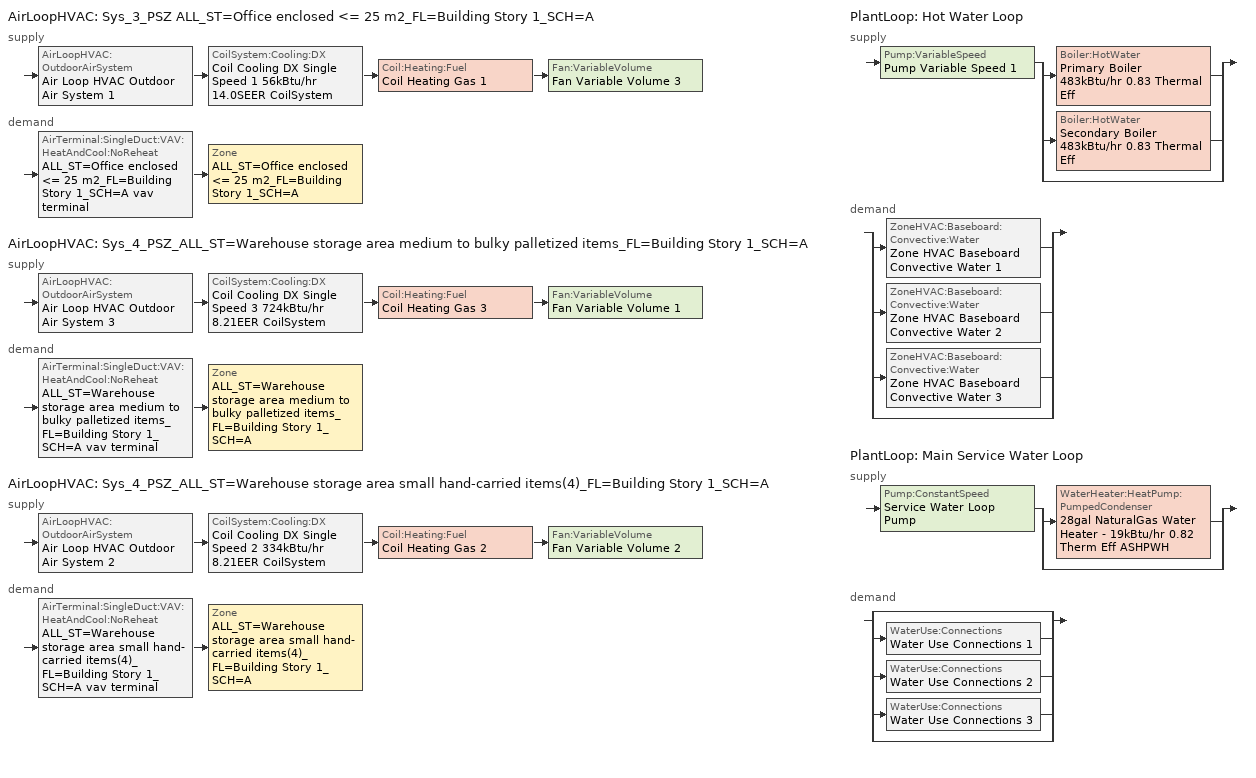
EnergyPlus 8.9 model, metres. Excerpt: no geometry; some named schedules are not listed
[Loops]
AirLoopHVAC 'Sys_3_PSZ ALL_ST=Office enclosed <= 25 m2_FL=Building Story 1_SCH=A'
 supply: AirLoopHVAC:OutdoorAirSystem 'Air Loop HVAC Outdoor Air System 1' > CoilSystem:Cooling:DX 'Coil Cooling DX Single Speed 1 56kBtu/hr 14.0SEER CoilSystem' > Coil:Heating:Fuel 'Coil Heating Gas 1' > Fan:VariableVolume 'Fan Variable Volume 3'
 demand: AirTerminal:SingleDuct:VAV:HeatAndCool:NoReheat 'ALL_ST=Office enclosed <= 25 m2_FL=Building Story 1_SCH=A vav terminal' > Zone 'ALL_ST=Office enclosed <= 25 m2_FL=Building Story 1_SCH=A'
AirLoopHVAC 'Sys_4_PSZ_ALL_ST=Warehouse storage area medium to bulky palletized items_FL=Building Story 1_SCH=A'
 supply: AirLoopHVAC:OutdoorAirSystem 'Air Loop HVAC Outdoor Air System 3' > CoilSystem:Cooling:DX 'Coil Cooling DX Single Speed 3 724kBtu/hr 8.21EER CoilSystem' > Coil:Heating:Fuel 'Coil Heating Gas 3' > Fan:VariableVolume 'Fan Variable Volume 1'
 demand: AirTerminal:SingleDuct:VAV:HeatAndCool:NoReheat 'ALL_ST=Warehouse storage area medium to bulky palletized items_FL=Building Story 1_SCH=A vav terminal' > Zone 'ALL_ST=Warehouse storage area medium to bulky palletized items_FL=Building Story 1_SCH=A'
AirLoopHVAC 'Sys_4_PSZ_ALL_ST=Warehouse storage area small hand-carried items(4)_FL=Building Story 1_SCH=A'
 supply: AirLoopHVAC:OutdoorAirSystem 'Air Loop HVAC Outdoor Air System 2' > CoilSystem:Cooling:DX 'Coil Cooling DX Single Speed 2 334kBtu/hr 8.21EER CoilSystem' > Coil:Heating:Fuel 'Coil Heating Gas 2' > Fan:VariableVolume 'Fan Variable Volume 2'
 demand: AirTerminal:SingleDuct:VAV:HeatAndCool:NoReheat 'ALL_ST=Warehouse storage area small hand-carried items(4)_FL=Building Story 1_SCH=A vav terminal' > Zone 'ALL_ST=Warehouse storage area small hand-carried items(4)_FL=Building Story 1_SCH=A'
PlantLoop 'Hot Water Loop'
 supply: Pump:VariableSpeed 'Pump Variable Speed 1' > split
  | Boiler:HotWater 'Primary Boiler 483kBtu/hr 0.83 Thermal Eff'
  | Boiler:HotWater 'Secondary Boiler 483kBtu/hr 0.83 Thermal Eff'
  | bypass
 demand: split
  | ZoneHVAC:Baseboard:Convective:Water 'Zone HVAC Baseboard Convective Water 1'
  | ZoneHVAC:Baseboard:Convective:Water 'Zone HVAC Baseboard Convective Water 2'
  | ZoneHVAC:Baseboard:Convective:Water 'Zone HVAC Baseboard Convective Water 3'
  | bypass
PlantLoop 'Main Service Water Loop'
 supply: Pump:ConstantSpeed 'Service Water Loop Pump' > split
  | WaterHeater:HeatPump:PumpedCondenser '28gal NaturalGas Water Heater - 19kBtu/hr 0.82 Therm Eff ASHPWH'
  | bypass
 demand: split
  | bypass
  | WaterUse:Connections 'Water Use Connections 1'
  | WaterUse:Connections 'Water Use Connections 2'
  | WaterUse:Connections 'Water Use Connections 3'
  | bypass
[ZoneControl:Thermostat] Control Object Type 1=ThermostatSetpoint:DualSetpoint
Name | Zone or ZoneList | Control Type Schedule | Control Name 1
ALL_ST=Office enclosed <= 25 m2_FL=Building Story 1_SCH=A Thermostat | ALL_ST=Office enclosed <= 25 m2_FL=Building Story 1_SCH=A | ALL_ST=Office enclosed <= 25 m2_FL=Building Story 1_SCH=A Thermostat Schedule | Space Function Office enclosed <= 25 m2 Thermostat 3
ALL_ST=Warehouse storage area medium to bulky palletized items_FL=Building Story 1_SCH=A Thermostat | ALL_ST=Warehouse storage area medium to bulky palletized items_FL=Building Story 1_SCH=A | ALL_ST=Warehouse storage area medium to bulky palletized items_FL=Building Story 1_SCH=A Thermostat Schedule | Space Function Warehouse storage area medium to bulky palletized items Thermostat 3
ALL_ST=Warehouse storage area small hand-carried items(4)_FL=Building Story 1_SCH=A Thermostat | ALL_ST=Warehouse storage area small hand-carried items(4)_FL=Building Story 1_SCH=A | ALL_ST=Warehouse storage area small hand-carried items(4)_FL=Building Story 1_SCH=A Thermostat Schedule | Space Function Warehouse storage area small hand-carried items(4) Thermostat 3
[ThermostatSetpoint:DualSetpoint] Heating Setpoint Temperature Schedule=NECB-A-Thermostat Setpoint-Heating; Cooling Setpoint Temperature Schedule=NECB-A-Thermostat Setpoint-Cooling
Space Function Office enclosed <= 25 m2 Thermostat 3; Space Function Warehouse storage area medium to bulky palletized items Thermostat 3; Space Function Warehouse storage area small hand-carried items(4) Thermostat 3
[ZoneHVAC:EnergyRecoveryVentilator] Supply Air Flow Rate {m3/s}=AutoSize; Exhaust Air Flow Rate {m3/s}=AutoSize; Ventilation Rate per Occupant {m3/s-person}=0
Name | Availability Schedule | Heat Exchanger | Supply Air Fan | Exhaust Air Fan | Controller | Ventilation Rate per Unit Floor Area {m3/s-m2}
ALL_ST=Office enclosed <= 25 m2_FL=Building Story 1_SCH=A erv doas | Sys_3_PSZ ALL_ST=Office enclosed <= 25 m2_FL=Building Story 1_SCH=A Occ Sch | ALL_ST=Office enclosed <= 25 m2_FL=Building Story 1_SCH=A erv hx | ALL_ST=Office enclosed <= 25 m2_FL=Building Story 1_SCH=A erv sup fan | ALL_ST=Office enclosed <= 25 m2_FL=Building Story 1_SCH=A erv exh fan | ALL_ST=Office enclosed <= 25 m2_FL=Building Story 1_SCH=A erv contr | 0.00042164
ALL_ST=Warehouse storage area medium to bulky palletized items_FL=Building Story 1_SCH=A erv doas | Sys_4_PSZ_ALL_ST=Warehouse storage area medium to bulky palletized items_FL=Building Story 1_SCH=A Occ Sch | ALL_ST=Warehouse storage area medium to bulky palletized items_FL=Building Story 1_SCH=A erv hx | ALL_ST=Warehouse storage area medium to bulky palletized items_FL=Building Story 1_SCH=A erv sup fan | ALL_ST=Warehouse storage area medium to bulky palletized items_FL=Building Story 1_SCH=A erv exh fan | ALL_ST=Warehouse storage area medium to bulky palletized items_FL=Building Story 1_SCH=A erv contr | 0.0003048
ALL_ST=Warehouse storage area small hand-carried items(4)_FL=Building Story 1_SCH=A erv doas | Sys_4_PSZ_ALL_ST=Warehouse storage area small hand-carried items(4)_FL=Building Story 1_SCH=A Occ Sch | ALL_ST=Warehouse storage area small hand-carried items(4)_FL=Building Story 1_SCH=A erv hx | ALL_ST=Warehouse storage area small hand-carried items(4)_FL=Building Story 1_SCH=A erv sup fan | ALL_ST=Warehouse storage area small hand-carried items(4)_FL=Building Story 1_SCH=A erv exh fan | ALL_ST=Warehouse storage area small hand-carried items(4)_FL=Building Story 1_SCH=A erv contr | 0.0003048
[HeatExchanger:AirToAir:SensibleAndLatent] Availability Schedule=Always On Discrete; Nominal Supply Air Flow Rate {m3/s}=Autosize; Sensible Effectiveness at 100% Heating Air Flow=0.8; Latent Effectiveness at 100% Heating Air Flow=0.8; Sensible Effectiveness at 75% Heating Air Flow=0.8; Latent Effectiveness at 75% Heating Air Flow=0.8; Sensible Effectiveness at 100% Cooling Air Flow=0.8; Latent Effectiveness at 100% Cooling Air Flow=0.8; Sensible Effectiveness at 75% Cooling Air Flow=0.8; Latent Effectiveness at 75% Cooling Air Flow=0.8; Heat Exchanger Type=Rotary; Threshold Temperature {C}=-23.3; Initial Defrost Time Fraction=0.167
Name | Nominal Electric Power {W} | Supply Air Outlet Temperature Control | Frost Control Type | Rate of Defrost Time Fraction Increase {1/K} | Economizer Lockout
ALL_ST=Office enclosed <= 25 m2_FL=Building Story 1_SCH=A erv hx | 121.662 | No | ExhaustAirRecirculation | 0.012 | No
ALL_ST=Warehouse storage area medium to bulky palletized items_FL=Building Story 1_SCH=A erv hx | 750.88 | No | ExhaustAirRecirculation | 0.012 | No
ALL_ST=Warehouse storage area small hand-carried items(4)_FL=Building Story 1_SCH=A erv hx | 354.73 | No | ExhaustAirRecirculation | 0.012 | No
Sys_3_PSZ ALL_ST=Office enclosed <= 25 m2_FL=Building Story 1_SCH=A ERV | 121.662 | Yes | ExhaustOnly | 1.44 | Yes
Sys_4_PSZ_ALL_ST=Warehouse storage area medium to bulky palletized items_FL=Building Story 1_SCH=A ERV | 750.88 | Yes | ExhaustOnly | 1.44 | Yes
Sys_4_PSZ_ALL_ST=Warehouse storage area small hand-carried items(4)_FL=Building Story 1_SCH=A ERV | 354.73 | Yes | ExhaustOnly | 1.44 | Yes
[Fan:OnOff] Availability Schedule=Always On Discrete; Maximum Flow Rate {m3/s}=Autosize; Motor In Airstream Fraction=1
Name | Fan Total Efficiency | Pressure Rise {Pa} | Motor Efficiency | Fan Power Ratio Function of Speed Ratio Curve | Fan Efficiency Ratio Function of Speed Ratio Curve
ALL_ST=Office enclosed <= 25 m2_FL=Building Story 1_SCH=A erv sup fan | 0.75 | 200 | 0.9 | Fan On Off Power Curve 6 | Fan On Off Efficiency Curve 6
ALL_ST=Office enclosed <= 25 m2_FL=Building Story 1_SCH=A erv exh fan | 0.75 | 200 | 0.9 | Fan On Off Power Curve 7 | Fan On Off Efficiency Curve 7
Fan On Off 1 | 0.82 | 300 | 0.8 | Fan On Off Power Curve 8 | Fan On Off Efficiency Curve 8
ALL_ST=Warehouse storage area medium to bulky palletized items_FL=Building Story 1_SCH=A erv sup fan | 0.75 | 200 | 0.9 | Fan On Off Power Curve 2 | Fan On Off Efficiency Curve 2
ALL_ST=Warehouse storage area medium to bulky palletized items_FL=Building Story 1_SCH=A erv exh fan | 0.75 | 200 | 0.9 | Fan On Off Power Curve 3 | Fan On Off Efficiency Curve 3
ALL_ST=Warehouse storage area small hand-carried items(4)_FL=Building Story 1_SCH=A erv sup fan | 0.75 | 200 | 0.9 | Fan On Off Power Curve 4 | Fan On Off Efficiency Curve 4
ALL_ST=Warehouse storage area small hand-carried items(4)_FL=Building Story 1_SCH=A erv exh fan | 0.75 | 200 | 0.9 | Fan On Off Power Curve 5 | Fan On Off Efficiency Curve 5
[ZoneHVAC:EnergyRecoveryVentilator:Controller] Temperature High Limit {C}=19; Temperature Low Limit {C}=13; Exhaust Air Temperature Limit=NoExhaustAirTemperatureLimit; Exhaust Air Enthalpy Limit=NoExhaustAirEnthalpyLimit; Time of Day Economizer Flow Control Schedule=Always Off Discrete; High Humidity Control Flag=No; High Humidity Outdoor Air Flow Ratio=1; Control High Indoor Humidity Based on Outdoor Humidity Ratio=Yes
Name | Electronic Enthalpy Limit Curve
ALL_ST=Office enclosed <= 25 m2_FL=Building Story 1_SCH=A erv contr | Curve Cubic 5
ALL_ST=Warehouse storage area medium to bulky palletized items_FL=Building Story 1_SCH=A erv contr | Curve Cubic 3
ALL_ST=Warehouse storage area small hand-carried items(4)_FL=Building Story 1_SCH=A erv contr | Curve Cubic 4
[ZoneHVAC:Baseboard:Convective:Water] Availability Schedule=Always On Discrete; Heating Design Capacity Method=HeatingDesignCapacity; Heating Design Capacity {W}=Autosize; Heating Design Capacity Per Floor Area {W/m2}=0; Fraction of Autosized Heating Design Capacity=0.8; U-Factor Times Area Value {W/K}=Autosize; Maximum Water Flow Rate {m3/s}=Autosize; Convergence Tolerance=0.001
Zone HVAC Baseboard Convective Water 1; Zone HVAC Baseboard Convective Water 3; Zone HVAC Baseboard Convective Water 2
[AirTerminal:SingleDuct:VAV:HeatAndCool:NoReheat] Availability Schedule=Always On Discrete; Maximum Air Flow Rate {m3/s}=AutoSize; Zone Minimum Air Flow Fraction=0.05
ALL_ST=Office enclosed <= 25 m2_FL=Building Story 1_SCH=A vav terminal; ALL_ST=Warehouse storage area medium to bulky palletized items_FL=Building Story 1_SCH=A vav terminal; ALL_ST=Warehouse storage area small hand-carried items(4)_FL=Building Story 1_SCH=A vav terminal
[Zone equipment]
ALL_ST=Office enclosed <= 25 m2_FL=Building Story 1_SCH=A: ALL_ST=Office enclosed <= 25 m2_FL=Building Story 1_SCH=A erv doas, Zone HVAC Baseboard Convective Water 1, ALL_ST=Office enclosed <= 25 m2_FL=Building Story 1_SCH=A vav terminal
ALL_ST=Warehouse storage area medium to bulky palletized items_FL=Building Story 1_SCH=A: 28gal NaturalGas Water Heater - 19kBtu/hr 0.82 Therm Eff ASHPWH, ALL_ST=Warehouse storage area medium to bulky palletized items_FL=Building Story 1_SCH=A erv doas, Zone HVAC Baseboard Convective Water 3, ALL_ST=Warehouse storage area medium to bulky palletized items_FL=Building Story 1_SCH=A vav terminal
ALL_ST=Warehouse storage area small hand-carried items(4)_FL=Building Story 1_SCH=A: ALL_ST=Warehouse storage area small hand-carried items(4)_FL=Building Story 1_SCH=A erv doas, Zone HVAC Baseboard Convective Water 2, ALL_ST=Warehouse storage area small hand-carried items(4)_FL=Building Story 1_SCH=A vav terminal
[Sizing:Zone] Zone Cooling Design Supply Air Temperature Input Method=SupplyAirTemperature; Zone Cooling Design Supply Air Temperature {C}=13; Zone Cooling Design Supply Air Temperature Difference {deltaC}=11.11; Zone Heating Design Supply Air Temperature Input Method=SupplyAirTemperature; Zone Heating Design Supply Air Temperature {C}=43; Zone Heating Design Supply Air Temperature Difference {deltaC}=11.11; Zone Cooling Design Supply Air Humidity Ratio {kgWater/kgDryAir}=0.0085; Zone Heating Design Supply Air Humidity Ratio {kgWater/kgDryAir}=0.008; Zone Heating Sizing Factor=1.3; Zone Cooling Sizing Factor=1.1; Cooling Design Air Flow Method=DesignDay; Cooling Design Air Flow Rate {m3/s}=0; Cooling Minimum Air Flow per Zone Floor Area {m3/s-m2}=0.000762; Cooling Minimum Air Flow {m3/s}=0; Cooling Minimum Air Flow Fraction=0; Heating Design Air Flow Method=DesignDay; Heating Design Air Flow Rate {m3/s}=0; Heating Maximum Air Flow per Zone Floor Area {m3/s-m2}=0.002032; Heating Maximum Air Flow {m3/s}=0.141576; Heating Maximum Air Flow Fraction=0.3; Account for Dedicated Outdoor Air System=No
Name | Design Specification Outdoor Air Object | Design Specification Zone Air Distribution Object
ALL_ST=Office enclosed <= 25 m2_FL=Building Story 1_SCH=A | Space Function Office enclosed <= 25 m2 Ventilation | ALL_ST=Office enclosed <= 25 m2_FL=Building Story 1_SCH=A Design Spec Zone Air Dist
ALL_ST=Warehouse storage area medium to bulky palletized items_FL=Building Story 1_SCH=A | Space Function Warehouse storage area medium to bulky palletized items Ventilation | ALL_ST=Warehouse storage area medium to bulky palletized items_FL=Building Story 1_SCH=A Design Spec Zone Air Dist
ALL_ST=Warehouse storage area small hand-carried items(4)_FL=Building Story 1_SCH=A | Space Function Warehouse storage area small hand-carried items(4) Ventilation | ALL_ST=Warehouse storage area small hand-carried items(4)_FL=Building Story 1_SCH=A Design Spec Zone Air Dist
[DesignSpecification:ZoneAirDistribution] Zone Air Distribution Effectiveness in Cooling Mode=1; Zone Air Distribution Effectiveness in Heating Mode=1
ALL_ST=Office enclosed <= 25 m2_FL=Building Story 1_SCH=A Design Spec Zone Air Dist; ALL_ST=Warehouse storage area medium to bulky palletized items_FL=Building Story 1_SCH=A Design Spec Zone Air Dist; ALL_ST=Warehouse storage area small hand-carried items(4)_FL=Building Story 1_SCH=A Design Spec Zone Air Dist
[Controller:MechanicalVentilation] Demand Controlled Ventilation=No; System Outdoor Air Method=ZoneSum
Name | Availability Schedule | Zone Name 1 | Design Specification Outdoor Air Object Name 1 | Design Specification Zone Air Distribution Object Name 1
Controller Mechanical Ventilation 1 | Sys_3_PSZ ALL_ST=Office enclosed <= 25 m2_FL=Building Story 1_SCH=A Occ Sch | ALL_ST=Office enclosed <= 25 m2_FL=Building Story 1_SCH=A | Space Function Office enclosed <= 25 m2 Ventilation | ALL_ST=Office enclosed <= 25 m2_FL=Building Story 1_SCH=A Design Spec Zone Air Dist
Controller Mechanical Ventilation 3 | Sys_4_PSZ_ALL_ST=Warehouse storage area medium to bulky palletized items_FL=Building Story 1_SCH=A Occ Sch | ALL_ST=Warehouse storage area medium to bulky palletized items_FL=Building Story 1_SCH=A | Space Function Warehouse storage area medium to bulky palletized items Ventilation | ALL_ST=Warehouse storage area medium to bulky palletized items_FL=Building Story 1_SCH=A Design Spec Zone Air Dist
Controller Mechanical Ventilation 2 | Sys_4_PSZ_ALL_ST=Warehouse storage area small hand-carried items(4)_FL=Building Story 1_SCH=A Occ Sch | ALL_ST=Warehouse storage area small hand-carried items(4)_FL=Building Story 1_SCH=A | Space Function Warehouse storage area small hand-carried items(4) Ventilation | ALL_ST=Warehouse storage area small hand-carried items(4)_FL=Building Story 1_SCH=A Design Spec Zone Air Dist
[DesignSpecification:OutdoorAir] Outdoor Air Method=Sum; Outdoor Air Flow per Person {m3/s-person}=0; Outdoor Air Flow per Zone {m3/s}=0; Outdoor Air Flow Air Changes per Hour {1/hr}=0
Name | Outdoor Air Flow per Zone Floor Area {m3/s-m2}
Space Function Office enclosed <= 25 m2 Ventilation | 0.00042164
Space Function Warehouse storage area medium to bulky palletized items Ventilation; Space Function Warehouse storage area small hand-carried items(4) Ventilation | 0.0003048
[WaterHeater:HeatPump:PumpedCondenser]
28gal NaturalGas Water Heater - 19kBtu/hr 0.82 Therm Eff ASHPWH: Availability Schedule=Always On Discrete; Compressor Setpoint Temperature Schedule=28gal NaturalGas Water Heater - 19kBtu/hr 0.82 Therm Eff ASHPWH setpoint; Dead Band Temperature Difference {deltaC}=2; Condenser Water Flow Rate {m3/s}=Autosize; Evaporator Air Flow Rate {m3/s}=Autosize; Inlet Air Configuration=ZoneAndOutdoorAir; Inlet Air Zone=ALL_ST=Warehouse storage area medium to bulky palletized items_FL=Building Story 1_SCH=A; Tank=28gal NaturalGas Water Heater - 19kBtu/hr 0.82 Therm Eff; DX Coil=Coil Water Heating Air To Water Heat Pump 1; Minimum Inlet Air Temperature for Compressor Operation {C}=5; Maximum Inlet Air Temperature for Compressor Operation {C}=94; Compressor Location=Zone; Fan=Fan On Off 1; Fan Placement=DrawThrough; On Cycle Parasitic Electric Load {W}=0; Off Cycle Parasitic Electric Load {W}=0; Parasitic Heat Rejection Location=Outdoors; Inlet Air Mixer Schedule=Schedule Ruleset 13
[WaterHeater:Mixed]
28gal NaturalGas Water Heater - 19kBtu/hr 0.82 Therm Eff: Tank Volume {m3}=0.104333; Setpoint Temperature Schedule=Service Water Loop Temp - 140F; Deadband Temperature Difference {deltaC}=2; Maximum Temperature Limit {C}=82.2222; Heater Control Type=Cycle; Heater Maximum Capacity {W}=5451.37; Heater Ignition Minimum Flow Rate {m3/s}=0; Heater Ignition Delay {s}=0; Heater Fuel Type=NaturalGas; Heater Thermal Efficiency=0.96; Part Load Factor Curve=SWH-EFFFPLR-NECB2011; Off Cycle Parasitic Fuel Consumption Rate {W}=20; Off Cycle Parasitic Fuel Type=NaturalGas; Off Cycle Parasitic Heat Fraction to Tank=0.8; On Cycle Parasitic Fuel Consumption Rate {W}=0; On Cycle Parasitic Fuel Type=NaturalGas; On Cycle Parasitic Heat Fraction to Tank=0; Ambient Temperature Indicator=Zone; Ambient Temperature Zone=ALL_ST=Warehouse storage area medium to bulky palletized items_FL=Building Story 1_SCH=A; Off Cycle Loss Coefficient to Ambient Temperature {W/K}=1.31796; Off Cycle Loss Fraction to Zone=1; On Cycle Loss Coefficient to Ambient Temperature {W/K}=1.31796; On Cycle Loss Fraction to Zone=1; Use Side Effectiveness=1; Source Side Effectiveness=1; Use Side Design Flow Rate {m3/s}=Autosize; Source Side Design Flow Rate {m3/s}=Autosize; Indirect Water Heating Recovery Time {hr}=1.5; Source Side Flow Control Mode=IndirectHeatPrimarySetpoint
[Coil:WaterHeating:AirToWaterHeatPump:Pumped]
Coil Water Heating Air To Water Heat Pump 1: Rated Heating Capacity {W}=5451.37; Rated COP {W/W}=3; Rated Sensible Heat Ratio=0.6956; Rated Evaporator Inlet Air Dry-Bulb Temperature {C}=29.44; Rated Evaporator Inlet Air Wet-Bulb Temperature {C}=22.22; Rated Condenser Inlet Water Temperature {C}=55.72; Rated Evaporator Air Flow Rate {m3/s}=Autosize; Rated Condenser Water Flow Rate {m3/s}=Autosize; Evaporator Fan Power Included in Rated COP=No; Condenser Pump Power Included in Rated COP=No; Condenser Pump Heat Included in Rated Heating Capacity and Rated COP=No; Condenser Water Pump Power {W}=150; Fraction of Condenser Pump Heat to Water=0.1; Crankcase Heater Capacity {W}=100; Maximum Ambient Temperature for Crankcase Heater Operation {C}=5; Evaporator Air Temperature Type for Curve Objects=WetBulbTemperature; Heating Capacity Function of Temperature Curve=Curve Biquadratic 7; Heating Capacity Function of Air Flow Fraction Curve=Curve Quadratic 8; Heating Capacity Function of Water Flow Fraction Curve=Curve Quadratic 9; Heating COP Function of Temperature Curve=Curve Biquadratic 8; Heating COP Function of Air Flow Fraction Curve=Curve Quadratic 10; Heating COP Function of Water Flow Fraction Curve=Curve Quadratic 11; Part Load Fraction Correlation Curve=Curve Quadratic 12
[AirLoopHVAC] Design Supply Air Flow Rate {m3/s}=AutoSize
Sys_3_PSZ ALL_ST=Office enclosed <= 25 m2_FL=Building Story 1_SCH=A; Sys_4_PSZ_ALL_ST=Warehouse storage area medium to bulky palletized items_FL=Building Story 1_SCH=A; Sys_4_PSZ_ALL_ST=Warehouse storage area small hand-carried items(4)_FL=Building Story 1_SCH=A
[Sizing:System] Type of Load to Size On=Sensible; Design Outdoor Air Flow Rate {m3/s}=Autosize; Central Heating Maximum System Air Flow Ratio=1; Preheat Design Temperature {C}=7; Preheat Design Humidity Ratio {kgWater/kgDryAir}=0.008; Precool Design Temperature {C}=13; Precool Design Humidity Ratio {kgWater/kgDryAir}=0.008; Central Cooling Design Supply Air Temperature {C}=13; Central Heating Design Supply Air Temperature {C}=43; Type of Zone Sum to Use=NonCoincident; 100% Outdoor Air in Cooling=No; 100% Outdoor Air in Heating=No; Central Cooling Design Supply Air Humidity Ratio {kgWater/kgDryAir}=0.0085; Central Heating Design Supply Air Humidity Ratio {kgWater/kgDryAir}=0.008; Cooling Supply Air Flow Rate Method=DesignDay; Cooling Supply Air Flow Rate {m3/s}=0; Cooling Supply Air Flow Rate Per Floor Area {m3/s-m2}=0.00996765; Cooling Fraction of Autosized Cooling Supply Air Flow Rate=1; Cooling Supply Air Flow Rate Per Unit Cooling Capacity {m3/s-W}=3.94755e-05; Heating Supply Air Flow Rate Method=DesignDay; Heating Supply Air Flow Rate {m3/s}=0; Heating Supply Air Flow Rate Per Floor Area {m3/s-m2}=0.00996765; Heating Fraction of Autosized Heating Supply Air Flow Rate=1; Heating Fraction of Autosized Cooling Supply Air Flow Rate=1; Heating Supply Air Flow Rate Per Unit Heating Capacity {m3/s-W}=3.15882e-05; System Outdoor Air Method=ZoneSum; Zone Maximum Outdoor Air Fraction=1; Cooling Design Capacity Method=CoolingDesignCapacity; Cooling Design Capacity {W}=Autosize; Cooling Design Capacity Per Floor Area {W/m2}=234.7; Fraction of Autosized Cooling Design Capacity=1; Heating Design Capacity Method=HeatingDesignCapacity; Heating Design Capacity {W}=Autosize; Heating Design Capacity Per Floor Area {W/m2}=157; Fraction of Autosized Heating Design Capacity=1; Central Cooling Capacity Control Method=OnOff
Sys_3_PSZ ALL_ST=Office enclosed <= 25 m2_FL=Building Story 1_SCH=A; Sys_4_PSZ_ALL_ST=Warehouse storage area medium to bulky palletized items_FL=Building Story 1_SCH=A; Sys_4_PSZ_ALL_ST=Warehouse storage area small hand-carried items(4)_FL=Building Story 1_SCH=A
[Controller:OutdoorAir] Minimum Outdoor Air Flow Rate {m3/s}=0; Maximum Outdoor Air Flow Rate {m3/s}=0; Economizer Control Action Type=ModulateFlow; Lockout Type=NoLockout; Minimum Limit Type=FixedMinimum; High Humidity Control=No; Control High Indoor Humidity Based on Outdoor Humidity Ratio=Yes; Heat Recovery Bypass Control Type=BypassWhenOAFlowGreaterThanMinimum
Name | Economizer Control Type | Economizer Maximum Limit Dry-Bulb Temperature {C} | Economizer Maximum Limit Enthalpy {J/kg} | Economizer Minimum Limit Dry-Bulb Temperature {C} | Minimum Outdoor Air Schedule | Mechanical Ventilation Controller
Controller Outdoor Air 1 | NoEconomizer | 28 | 64000 | -100 | Sys_3_PSZ ALL_ST=Office enclosed <= 25 m2_FL=Building Story 1_SCH=A Occ Sch | Controller Mechanical Ventilation 1
Controller Outdoor Air 3 | DifferentialEnthalpy |  |  |  | Sys_4_PSZ_ALL_ST=Warehouse storage area medium to bulky palletized items_FL=Building Story 1_SCH=A Occ Sch | Controller Mechanical Ventilation 3
Controller Outdoor Air 2 | DifferentialEnthalpy |  |  |  | Sys_4_PSZ_ALL_ST=Warehouse storage area small hand-carried items(4)_FL=Building Story 1_SCH=A Occ Sch | Controller Mechanical Ventilation 2
[SetpointManager:OutdoorAirPretreat] Control Variable=Temperature; Minimum Setpoint Temperature {C}=-99; Maximum Setpoint Temperature {C}=99; Minimum Setpoint Humidity Ratio {kgWater/kgDryAir}=1e-005; Maximum Setpoint Humidity Ratio {kgWater/kgDryAir}=1
Setpoint Manager Outdoor Air Pretreat 1; Setpoint Manager Outdoor Air Pretreat 2; Setpoint Manager Outdoor Air Pretreat 3
[SetpointManager:MixedAir] Control Variable=Temperature
Node 26 OS Default SPM; Node 25 OS Default SPM; Node 85 OS Default SPM; Node 51 OS Default SPM; Node 50 OS Default SPM; Node 75 OS Default SPM; Node 38 OS Default SPM; Node 37 OS Default SPM; Node 83 OS Default SPM
[CoilSystem:Cooling:DX] Availability Schedule=Always On Discrete
Name | Cooling Coil
Coil Cooling DX Single Speed 1 56kBtu/hr 14.0SEER CoilSystem | Coil Cooling DX Single Speed 1 56kBtu/hr 14.0SEER
Coil Cooling DX Single Speed 3 724kBtu/hr 8.21EER CoilSystem | Coil Cooling DX Single Speed 3 724kBtu/hr 8.21EER
Coil Cooling DX Single Speed 2 334kBtu/hr 8.21EER CoilSystem | Coil Cooling DX Single Speed 2 334kBtu/hr 8.21EER
[Coil:Cooling:DX:SingleSpeed] Availability Schedule=Always On Discrete; Gross Rated Total Cooling Capacity {W}=Autosize; Gross Rated Sensible Heat Ratio=Autosize; Rated Air Flow Rate {m3/s}=Autosize; Rated Evaporator Fan Power Per Volume Flow Rate {W/(m3/s)}=773.3; Total Cooling Capacity Function of Temperature Curve=DXCOOL-NECB2011-REF-CAPFT; Total Cooling Capacity Function of Flow Fraction Curve=DXCOOL-NECB2011-REF-CAPFFLOW; Energy Input Ratio Function of Temperature Curve=DXCOOL-NECB2011-REF-COOLEIRFT; Energy Input Ratio Function of Flow Fraction Curve=DXCOOL-NECB2011-REF-COOLEIRFFLOW; Part Load Fraction Correlation Curve=DXCOOL-NECB2011-REF-COOLPLFFPLR; Condenser Type=AirCooled; Evaporative Condenser Effectiveness=0; Evaporative Condenser Air Flow Rate {m3/s}=Autosize; Evaporative Condenser Pump Rated Power Consumption {W}=Autosize; Crankcase Heater Capacity {W}=0; Maximum Outdoor Dry-Bulb Temperature for Crankcase Heater Operation {C}=0; Basin Heater Capacity {W/K}=0; Basin Heater Setpoint Temperature {C}=10
Name | Gross Rated Cooling COP {W/W}
Coil Cooling DX Single Speed 1 56kBtu/hr 14.0SEER | 3.8248
Coil Cooling DX Single Speed 3 724kBtu/hr 8.21EER | 3.24084
Coil Cooling DX Single Speed 2 334kBtu/hr 8.21EER | 2.99024
[Coil:Heating:Fuel] Availability Schedule=Always On Discrete; Fuel Type=NaturalGas; Nominal Capacity {W}=AutoSize; Parasitic Electric Load {W}=0; Part Load Fraction Correlation Curve=FURNACE-EFFPLR-NECB2011; Parasitic Fuel Load {W}=0
Name | Burner Efficiency
Coil Heating Gas 1 | 0.924
Coil Heating Gas 3; Coil Heating Gas 2 | 0.81
[Fan:VariableVolume] Fan Total Efficiency=0.7; Pressure Rise {Pa}=640; Maximum Flow Rate {m3/s}=AutoSize; Fan Power Minimum Flow Rate Input Method=Fraction; Fan Power Minimum Flow Fraction=0.3; Fan Power Minimum Air Flow Rate {m3/s}=0; Motor Efficiency=0.9; Motor In Airstream Fraction=1; Fan Power Coefficient 1=0.0407599; Fan Power Coefficient 2=0.088045; Fan Power Coefficient 3=-0.0729261; Fan Power Coefficient 4=0.94374; Fan Power Coefficient 5=0
Name | Availability Schedule
Fan Variable Volume 3 | Sys_3_PSZ ALL_ST=Office enclosed <= 25 m2_FL=Building Story 1_SCH=A Occ Sch
Fan Variable Volume 1 | Sys_4_PSZ_ALL_ST=Warehouse storage area medium to bulky palletized items_FL=Building Story 1_SCH=A Occ Sch
Fan Variable Volume 2 | Sys_4_PSZ_ALL_ST=Warehouse storage area small hand-carried items(4)_FL=Building Story 1_SCH=A Occ Sch
[SetpointManager:Warmest] Control Variable=Temperature; Minimum Setpoint Temperature {C}=12; Maximum Setpoint Temperature {C}=35; Strategy=MaximumTemperature
Name | HVAC Air Loop
Node 18 SAT stpmanager | Sys_3_PSZ ALL_ST=Office enclosed <= 25 m2_FL=Building Story 1_SCH=A
Node 43 SAT stpmanager | Sys_4_PSZ_ALL_ST=Warehouse storage area medium to bulky palletized items_FL=Building Story 1_SCH=A
Node 30 SAT stpmanager | Sys_4_PSZ_ALL_ST=Warehouse storage area small hand-carried items(4)_FL=Building Story 1_SCH=A
[PlantLoop] Fluid Type=Water; Maximum Loop Flow Rate {m3/s}=Autosize; Minimum Loop Flow Rate {m3/s}=0; Plant Loop Volume {m3}=Autocalculate; Load Distribution Scheme=Optimal; Plant Loop Demand Calculation Scheme=SingleSetpoint
Name | Plant Equipment Operation Scheme | Maximum Loop Temperature {C} | Minimum Loop Temperature {C}
Hot Water Loop | Hot Water Loop Operation Schemes | 100 | 0
Main Service Water Loop | Main Service Water Loop Operation Schemes | 60 | 10
[Sizing:Plant] Loop Type=Heating; Sizing Option=NonCoincident; Zone Timesteps in Averaging Window=1; Coincident Sizing Factor Mode=None
Name | Design Loop Exit Temperature {C} | Loop Design Temperature Difference {deltaC}
Hot Water Loop | 82 | 16
Main Service Water Loop | 60 | 5
[Pump:VariableSpeed]
Pump Variable Speed 1: Design Maximum Flow Rate {m3/s}=Autosize; Design Pump Head {Pa}=179352; Design Power Consumption {W}=Autosize; Motor Efficiency=0.865; Fraction of Motor Inefficiencies to Fluid Stream=0; Coefficient 1 of the Part Load Performance Curve=0; Coefficient 2 of the Part Load Performance Curve=1; Coefficient 3 of the Part Load Performance Curve=0; Coefficient 4 of the Part Load Performance Curve=0; Design Minimum Flow Rate {m3/s}=0; Pump Control Type=Intermittent; Skin Loss Radiative Fraction=0.5; Design Power Sizing Method=PowerPerFlowPerPressure; Design Electric Power per Unit Flow Rate {W/(m3/s)}=348701.1; Design Shaft Power per Unit Flow Rate per Unit Head=1.45151; Design Minimum Flow Rate Fraction=0
[Boiler:HotWater] Fuel Type=NaturalGas; Nominal Capacity {W}=141587; Nominal Thermal Efficiency=0.96; Design Water Outlet Temperature {C}=82; Design Water Flow Rate {m3/s}=Autosize; Minimum Part Load Ratio=0; Maximum Part Load Ratio=1; Optimum Part Load Ratio=1; Water Outlet Upper Temperature Limit {C}=99; Boiler Flow Mode=ConstantFlow; Parasitic Electric Load {W}=0; Sizing Factor=1
Primary Boiler 483kBtu/hr 0.83 Thermal Eff; Secondary Boiler 483kBtu/hr 0.83 Thermal Eff
[SetpointManager:OutdoorAirReset]
Setpoint Manager Outdoor Air Reset 1: Control Variable=Temperature; Setpoint at Outdoor Low Temperature {C}=82; Outdoor Low Temperature {C}=-16; Setpoint at Outdoor High Temperature {C}=60; Outdoor High Temperature {C}=0
[PlantEquipmentOperationSchemes] Control Scheme Object Type 1=PlantEquipmentOperation:HeatingLoad; Control Scheme Schedule Name 1=Always On Discrete
Name | Control Scheme Name 1
Hot Water Loop Operation Schemes | Hot Water Loop Heating Operation Scheme
Main Service Water Loop Operation Schemes | Main Service Water Loop Heating Operation Scheme
[PlantEquipmentOperation:HeatingLoad] Load Range Lower Limit 1 {W}=0; Load Range Upper Limit 1 {W}=1000000000
Name | Range Equipment List Name 1
Hot Water Loop Heating Operation Scheme | Hot Water Loop Heating Equipment List
Main Service Water Loop Heating Operation Scheme | Main Service Water Loop Heating Equipment List
[PlantEquipmentList]
Hot Water Loop Heating Equipment List: Boiler:HotWater, Primary Boiler 483kBtu/hr 0.83 Thermal Eff, Boiler:HotWater, Secondary Boiler 483kBtu/hr 0.83 Thermal Eff
Main Service Water Loop Heating Equipment List: WaterHeater:HeatPump:PumpedCondenser, 28gal NaturalGas Water Heater - 19kBtu/hr 0.82 Therm Eff ASHPWH
[Pump:ConstantSpeed]
Service Water Loop Pump: Design Flow Rate {m3/s}=Autosize; Design Pump Head {Pa}=1205.26; Design Power Consumption {W}=Autosize; Motor Efficiency=0.91; Fraction of Motor Inefficiencies to Fluid Stream=0; Pump Control Type=Intermittent; Design Power Sizing Method=PowerPerFlowPerPressure; Design Electric Power per Unit Flow Rate {W/(m3/s)}=348701.1; Design Shaft Power per Unit Flow Rate per Unit Head=1.28205
[SetpointManager:Scheduled]
Service hot water setpoint manager: Control Variable=Temperature; Schedule=Service Water Loop Temp - 140F
[WaterUse:Connections]
Name | Water Use Equipment Name 1
Water Use Connections 1 | Zone1 office Service Water Use 0.09gal/min
Water Use Connections 2 | Zone2 fine storage Service Water Use 0.15gal/min
Water Use Connections 3 | Zone3 bulk storage Service Water Use 0.18gal/min
[WaterUse:Equipment] Flow Rate Fraction Schedule=NECB-A-Service Water Heating
Name | Peak Flow Rate {m3/s} | Target Temperature Schedule | Zone | Sensible Fraction Schedule | Latent Fraction Schedule
Zone1 office Service Water Use 0.09gal/min | 5.66156e-06 | Schedule Ruleset 5 | ALL_ST=Office enclosed <= 25 m2_FL=Building Story 1_SCH=A | Schedule Ruleset 3 | Schedule Ruleset 4
Zone2 fine storage Service Water Use 0.15gal/min | 9.62095e-06 | Schedule Ruleset 8 | ALL_ST=Warehouse storage area small hand-carried items(4)_FL=Building Story 1_SCH=A | Schedule Ruleset 6 | Schedule Ruleset 7
Zone3 bulk storage Service Water Use 0.18gal/min | 1.10641e-05 | Schedule Ruleset 11 | ALL_ST=Warehouse storage area medium to bulky palletized items_FL=Building Story 1_SCH=A | Schedule Ruleset 9 | Schedule Ruleset 10
[Schedule:Compact]
ALL_ST=Office enclosed <= 25 m2_FL=Building Story 1_SCH=A Thermostat Schedule; ALL_ST=Warehouse storage area medium to bulky palletized items_FL=Building Story 1_SCH=A Thermostat Schedule; ALL_ST=Warehouse storage area small hand-carried items(4)_FL=Building Story 1_SCH=A Thermostat Schedule: Through: 12/31, For: AllDays, Until: 24:00, 4
[Schedule:Day:Interval]
NECB-A-Thermostat Setpoint-Heating Sun|Hol Day; NECB-A-Thermostat Setpoint-Heating Sat Day: No, 24:00, 18
NECB-A-Thermostat Setpoint-Heating Default|Wkdy Day; NECB-A-Thermostat Setpoint-Heating Default: No, 06:00, 18, 07:00, 20, 21:00, 22, 24:00, 18
NECB-A-Thermostat Setpoint-Cooling Sun|Hol Day; NECB-A-Thermostat Setpoint-Cooling Sat Day: No, 24:00, 35
NECB-A-Thermostat Setpoint-Cooling Default|Wkdy Day; NECB-A-Thermostat Setpoint-Cooling Default: No, 06:00, 35, 21:00, 24, 24:00, 35
Sys_3_PSZ ALL_ST=Office enclosed <= 25 m2_FL=Building Story 1_SCH=A Occ Sch Sunday; Sys_3_PSZ ALL_ST=Office enclosed <= 25 m2_FL=Building Story 1_SCH=A Occ Sch Saturday; Sys_4_PSZ_ALL_ST=Warehouse storage area medium to bulky palletized items_FL=Building Story 1_SCH=A Occ Sch Sunday; Sys_4_PSZ_ALL_ST=Warehouse storage area medium to bulky palletized items_FL=Building Story 1_SCH=A Occ Sch Saturday; Sys_4_PSZ_ALL_ST=Warehouse storage area small hand-carried items(4)_FL=Building Story 1_SCH=A Occ Sch Sunday; Sys_4_PSZ_ALL_ST=Warehouse storage area small hand-carried items(4)_FL=Building Story 1_SCH=A Occ Sch Saturday: No, 24:00, 0
Sys_3_PSZ ALL_ST=Office enclosed <= 25 m2_FL=Building Story 1_SCH=A Occ Sch Monday; Sys_3_PSZ ALL_ST=Office enclosed <= 25 m2_FL=Building Story 1_SCH=A Occ Sch Tuesday; Sys_3_PSZ ALL_ST=Office enclosed <= 25 m2_FL=Building Story 1_SCH=A Occ Sch Wednesday; Sys_3_PSZ ALL_ST=Office enclosed <= 25 m2_FL=Building Story 1_SCH=A Occ Sch Thursday; Sys_3_PSZ ALL_ST=Office enclosed <= 25 m2_FL=Building Story 1_SCH=A Occ Sch Friday; Sys_4_PSZ_ALL_ST=Warehouse storage area medium to bulky palletized items_FL=Building Story 1_SCH=A Occ Sch Monday; Sys_4_PSZ_ALL_ST=Warehouse storage area medium to bulky palletized items_FL=Building Story 1_SCH=A Occ Sch Tuesday; Sys_4_PSZ_ALL_ST=Warehouse storage area medium to bulky palletized items_FL=Building Story 1_SCH=A Occ Sch Wednesday; Sys_4_PSZ_ALL_ST=Warehouse storage area medium to bulky palletized items_FL=Building Story 1_SCH=A Occ Sch Thursday; Sys_4_PSZ_ALL_ST=Warehouse storage area medium to bulky palletized items_FL=Building Story 1_SCH=A Occ Sch Friday; Sys_4_PSZ_ALL_ST=Warehouse storage area small hand-carried items(4)_FL=Building Story 1_SCH=A Occ Sch Monday; Sys_4_PSZ_ALL_ST=Warehouse storage area small hand-carried items(4)_FL=Building Story 1_SCH=A Occ Sch Tuesday; Sys_4_PSZ_ALL_ST=Warehouse storage area small hand-carried items(4)_FL=Building Story 1_SCH=A Occ Sch Wednesday; Sys_4_PSZ_ALL_ST=Warehouse storage area small hand-carried items(4)_FL=Building Story 1_SCH=A Occ Sch Thursday; Sys_4_PSZ_ALL_ST=Warehouse storage area small hand-carried items(4)_FL=Building Story 1_SCH=A Occ Sch Friday: No, 08:00, 0, 19:00, 1, 24:00, 0
Sys_3_PSZ ALL_ST=Office enclosed <= 25 m2_FL=Building Story 1_SCH=A Occ Sch Default; Sys_3_PSZ ALL_ST=Office enclosed <= 25 m2_FL=Building Story 1_SCH=A Occ Sch Summer Design Day; Sys_3_PSZ ALL_ST=Office enclosed <= 25 m2_FL=Building Story 1_SCH=A Occ Sch Winter Design Day; Sys_4_PSZ_ALL_ST=Warehouse storage area medium to bulky palletized items_FL=Building Story 1_SCH=A Occ Sch Default; Sys_4_PSZ_ALL_ST=Warehouse storage area medium to bulky palletized items_FL=Building Story 1_SCH=A Occ Sch Summer Design Day; Sys_4_PSZ_ALL_ST=Warehouse storage area medium to bulky palletized items_FL=Building Story 1_SCH=A Occ Sch Winter Design Day; Sys_4_PSZ_ALL_ST=Warehouse storage area small hand-carried items(4)_FL=Building Story 1_SCH=A Occ Sch Default; Sys_4_PSZ_ALL_ST=Warehouse storage area small hand-carried items(4)_FL=Building Story 1_SCH=A Occ Sch Summer Design Day; Sys_4_PSZ_ALL_ST=Warehouse storage area small hand-carried items(4)_FL=Building Story 1_SCH=A Occ Sch Winter Design Day; Schedule Day 21: No, 24:00, 1
Service Water Loop Temp - 140F Default: No, 24:00, 57.5
NECB-A-Service Water Heating Default; NECB-A-Service Water Heating Default|Wkdy Day: No, 07:00, 0.05, 08:00, 0.1, 10:00, 0.5, 16:00, 0.9, 17:00, 0.7, 18:00, 0.5, 19:00, 0.3, 22:00, 0.2, 24:00, 0.05
NECB-A-Service Water Heating Sat Day; NECB-A-Service Water Heating Sun|Hol Day; Schedule Day 12; Schedule Day 6; Schedule Day 9: No, 24:00, 0.05
Schedule Day 10; Schedule Day 13; Schedule Day 20; Schedule Day 7: No, 24:00, 60
Schedule Day 11; Schedule Day 5; Schedule Day 8: No, 24:00, 0.2
[Schedule:Week:Daily]
NECB-A-Thermostat Setpoint-Heating Week Rule - Jan1-Dec31: NECB-A-Thermostat Setpoint-Heating Sun|Hol Day, NECB-A-Thermostat Setpoint-Heating Default|Wkdy Day, NECB-A-Thermostat Setpoint-Heating Default|Wkdy Day, NECB-A-Thermostat Setpoint-Heating Default|Wkdy Day, NECB-A-Thermostat Setpoint-Heating Default|Wkdy Day, NECB-A-Thermostat Setpoint-Heating Default|Wkdy Day, NECB-A-Thermostat Setpoint-Heating Sat Day, NECB-A-Thermostat Setpoint-Heating Default, NECB-A-Thermostat Setpoint-Heating Default, NECB-A-Thermostat Setpoint-Heating Default, NECB-A-Thermostat Setpoint-Heating Default, NECB-A-Thermostat Setpoint-Heating Default
NECB-A-Thermostat Setpoint-Cooling Week Rule - Jan1-Dec31: NECB-A-Thermostat Setpoint-Cooling Sun|Hol Day, NECB-A-Thermostat Setpoint-Cooling Default|Wkdy Day, NECB-A-Thermostat Setpoint-Cooling Default|Wkdy Day, NECB-A-Thermostat Setpoint-Cooling Default|Wkdy Day, NECB-A-Thermostat Setpoint-Cooling Default|Wkdy Day, NECB-A-Thermostat Setpoint-Cooling Default|Wkdy Day, NECB-A-Thermostat Setpoint-Cooling Sat Day, NECB-A-Thermostat Setpoint-Cooling Default, NECB-A-Thermostat Setpoint-Cooling Default, NECB-A-Thermostat Setpoint-Cooling Default, NECB-A-Thermostat Setpoint-Cooling Default, NECB-A-Thermostat Setpoint-Cooling Default
Sys_3_PSZ ALL_ST=Office enclosed <= 25 m2_FL=Building Story 1_SCH=A Occ Sch Week Rule - Jan1-Dec31: Sys_3_PSZ ALL_ST=Office enclosed <= 25 m2_FL=Building Story 1_SCH=A Occ Sch Sunday, Sys_3_PSZ ALL_ST=Office enclosed <= 25 m2_FL=Building Story 1_SCH=A Occ Sch Monday, Sys_3_PSZ ALL_ST=Office enclosed <= 25 m2_FL=Building Story 1_SCH=A Occ Sch Tuesday, Sys_3_PSZ ALL_ST=Office enclosed <= 25 m2_FL=Building Story 1_SCH=A Occ Sch Wednesday, Sys_3_PSZ ALL_ST=Office enclosed <= 25 m2_FL=Building Story 1_SCH=A Occ Sch Thursday, Sys_3_PSZ ALL_ST=Office enclosed <= 25 m2_FL=Building Story 1_SCH=A Occ Sch Friday, Sys_3_PSZ ALL_ST=Office enclosed <= 25 m2_FL=Building Story 1_SCH=A Occ Sch Saturday, Sys_3_PSZ ALL_ST=Office enclosed <= 25 m2_FL=Building Story 1_SCH=A Occ Sch Default, Sys_3_PSZ ALL_ST=Office enclosed <= 25 m2_FL=Building Story 1_SCH=A Occ Sch Summer Design Day, Sys_3_PSZ ALL_ST=Office enclosed <= 25 m2_FL=Building Story 1_SCH=A Occ Sch Winter Design Day, Sys_3_PSZ ALL_ST=Office enclosed <= 25 m2_FL=Building Story 1_SCH=A Occ Sch Default, Sys_3_PSZ ALL_ST=Office enclosed <= 25 m2_FL=Building Story 1_SCH=A Occ Sch Default
Service Water Loop Temp - 140F Week Rule - Jan1-Dec31: Service Water Loop Temp - 140F Default, Service Water Loop Temp - 140F Default, Service Water Loop Temp - 140F Default, Service Water Loop Temp - 140F Default, Service Water Loop Temp - 140F Default, Service Water Loop Temp - 140F Default, Service Water Loop Temp - 140F Default, Service Water Loop Temp - 140F Default, Service Water Loop Temp - 140F Default, Service Water Loop Temp - 140F Default, Service Water Loop Temp - 140F Default, Service Water Loop Temp - 140F Default
Sys_4_PSZ_ALL_ST=Warehouse storage area medium to bulky palletized items_FL=Building Story 1_SCH=A Occ Sch Week Rule - Jan1-Dec31: Sys_4_PSZ_ALL_ST=Warehouse storage area medium to bulky palletized items_FL=Building Story 1_SCH=A Occ Sch Sunday, Sys_4_PSZ_ALL_ST=Warehouse storage area medium to bulky palletized items_FL=Building Story 1_SCH=A Occ Sch Monday, Sys_4_PSZ_ALL_ST=Warehouse storage area medium to bulky palletized items_FL=Building Story 1_SCH=A Occ Sch Tuesday, Sys_4_PSZ_ALL_ST=Warehouse storage area medium to bulky palletized items_FL=Building Story 1_SCH=A Occ Sch Wednesday, Sys_4_PSZ_ALL_ST=Warehouse storage area medium to bulky palletized items_FL=Building Story 1_SCH=A Occ Sch Thursday, Sys_4_PSZ_ALL_ST=Warehouse storage area medium to bulky palletized items_FL=Building Story 1_SCH=A Occ Sch Friday, Sys_4_PSZ_ALL_ST=Warehouse storage area medium to bulky palletized items_FL=Building Story 1_SCH=A Occ Sch Saturday, Sys_4_PSZ_ALL_ST=Warehouse storage area medium to bulky palletized items_FL=Building Story 1_SCH=A Occ Sch Default, Sys_4_PSZ_ALL_ST=Warehouse storage area medium to bulky palletized items_FL=Building Story 1_SCH=A Occ Sch Summer Design Day, Sys_4_PSZ_ALL_ST=Warehouse storage area medium to bulky palletized items_FL=Building Story 1_SCH=A Occ Sch Winter Design Day, Sys_4_PSZ_ALL_ST=Warehouse storage area medium to bulky palletized items_FL=Building Story 1_SCH=A Occ Sch Default, Sys_4_PSZ_ALL_ST=Warehouse storage area medium to bulky palletized items_FL=Building Story 1_SCH=A Occ Sch Default
Sys_4_PSZ_ALL_ST=Warehouse storage area small hand-carried items(4)_FL=Building Story 1_SCH=A Occ Sch Week Rule - Jan1-Dec31: Sys_4_PSZ_ALL_ST=Warehouse storage area small hand-carried items(4)_FL=Building Story 1_SCH=A Occ Sch Sunday, Sys_4_PSZ_ALL_ST=Warehouse storage area small hand-carried items(4)_FL=Building Story 1_SCH=A Occ Sch Monday, Sys_4_PSZ_ALL_ST=Warehouse storage area small hand-carried items(4)_FL=Building Story 1_SCH=A Occ Sch Tuesday, Sys_4_PSZ_ALL_ST=Warehouse storage area small hand-carried items(4)_FL=Building Story 1_SCH=A Occ Sch Wednesday, Sys_4_PSZ_ALL_ST=Warehouse storage area small hand-carried items(4)_FL=Building Story 1_SCH=A Occ Sch Thursday, Sys_4_PSZ_ALL_ST=Warehouse storage area small hand-carried items(4)_FL=Building Story 1_SCH=A Occ Sch Friday, Sys_4_PSZ_ALL_ST=Warehouse storage area small hand-carried items(4)_FL=Building Story 1_SCH=A Occ Sch Saturday, Sys_4_PSZ_ALL_ST=Warehouse storage area small hand-carried items(4)_FL=Building Story 1_SCH=A Occ Sch Default, Sys_4_PSZ_ALL_ST=Warehouse storage area small hand-carried items(4)_FL=Building Story 1_SCH=A Occ Sch Summer Design Day, Sys_4_PSZ_ALL_ST=Warehouse storage area small hand-carried items(4)_FL=Building Story 1_SCH=A Occ Sch Winter Design Day, Sys_4_PSZ_ALL_ST=Warehouse storage area small hand-carried items(4)_FL=Building Story 1_SCH=A Occ Sch Default, Sys_4_PSZ_ALL_ST=Warehouse storage area small hand-carried items(4)_FL=Building Story 1_SCH=A Occ Sch Default
28gal NaturalGas Water Heater - 19kBtu/hr 0.82 Therm Eff ASHPWH setpoint Week Rule - Jan1-Dec31: Schedule Day 20, Schedule Day 20, Schedule Day 20, Schedule Day 20, Schedule Day 20, Schedule Day 20, Schedule Day 20, Schedule Day 20, Schedule Day 20, Schedule Day 20, Schedule Day 20, Schedule Day 20
NECB-A-Service Water Heating Week Rule - Jan1-Dec31: NECB-A-Service Water Heating Sun|Hol Day, NECB-A-Service Water Heating Default|Wkdy Day, NECB-A-Service Water Heating Default|Wkdy Day, NECB-A-Service Water Heating Default|Wkdy Day, NECB-A-Service Water Heating Default|Wkdy Day, NECB-A-Service Water Heating Default|Wkdy Day, NECB-A-Service Water Heating Sat Day, NECB-A-Service Water Heating Default, NECB-A-Service Water Heating Default, NECB-A-Service Water Heating Default, NECB-A-Service Water Heating Default, NECB-A-Service Water Heating Default
Schedule Ruleset 10 Week Rule - Jan1-Dec31: Schedule Day 12, Schedule Day 12, Schedule Day 12, Schedule Day 12, Schedule Day 12, Schedule Day 12, Schedule Day 12, Schedule Day 12, Schedule Day 12, Schedule Day 12, Schedule Day 12, Schedule Day 12
Schedule Ruleset 11 Week Rule - Jan1-Dec31: Schedule Day 13, Schedule Day 13, Schedule Day 13, Schedule Day 13, Schedule Day 13, Schedule Day 13, Schedule Day 13, Schedule Day 13, Schedule Day 13, Schedule Day 13, Schedule Day 13, Schedule Day 13
Schedule Ruleset 13 Week Rule - Jan1-Dec31: Schedule Day 21, Schedule Day 21, Schedule Day 21, Schedule Day 21, Schedule Day 21, Schedule Day 21, Schedule Day 21, Schedule Day 21, Schedule Day 21, Schedule Day 21, Schedule Day 21, Schedule Day 21
Schedule Ruleset 3 Week Rule - Jan1-Dec31: Schedule Day 5, Schedule Day 5, Schedule Day 5, Schedule Day 5, Schedule Day 5, Schedule Day 5, Schedule Day 5, Schedule Day 5, Schedule Day 5, Schedule Day 5, Schedule Day 5, Schedule Day 5
Schedule Ruleset 4 Week Rule - Jan1-Dec31: Schedule Day 6, Schedule Day 6, Schedule Day 6, Schedule Day 6, Schedule Day 6, Schedule Day 6, Schedule Day 6, Schedule Day 6, Schedule Day 6, Schedule Day 6, Schedule Day 6, Schedule Day 6
Schedule Ruleset 5 Week Rule - Jan1-Dec31: Schedule Day 7, Schedule Day 7, Schedule Day 7, Schedule Day 7, Schedule Day 7, Schedule Day 7, Schedule Day 7, Schedule Day 7, Schedule Day 7, Schedule Day 7, Schedule Day 7, Schedule Day 7
Schedule Ruleset 6 Week Rule - Jan1-Dec31: Schedule Day 8, Schedule Day 8, Schedule Day 8, Schedule Day 8, Schedule Day 8, Schedule Day 8, Schedule Day 8, Schedule Day 8, Schedule Day 8, Schedule Day 8, Schedule Day 8, Schedule Day 8
Schedule Ruleset 7 Week Rule - Jan1-Dec31: Schedule Day 9, Schedule Day 9, Schedule Day 9, Schedule Day 9, Schedule Day 9, Schedule Day 9, Schedule Day 9, Schedule Day 9, Schedule Day 9, Schedule Day 9, Schedule Day 9, Schedule Day 9
Schedule Ruleset 8 Week Rule - Jan1-Dec31: Schedule Day 10, Schedule Day 10, Schedule Day 10, Schedule Day 10, Schedule Day 10, Schedule Day 10, Schedule Day 10, Schedule Day 10, Schedule Day 10, Schedule Day 10, Schedule Day 10, Schedule Day 10
Schedule Ruleset 9 Week Rule - Jan1-Dec31: Schedule Day 11, Schedule Day 11, Schedule Day 11, Schedule Day 11, Schedule Day 11, Schedule Day 11, Schedule Day 11, Schedule Day 11, Schedule Day 11, Schedule Day 11, Schedule Day 11, Schedule Day 11
[Schedule:Year]
NECB-A-Thermostat Setpoint-Heating: NECB-A-Thermostat Setpoint-Heating Week Rule - Jan1-Dec31, 1, 1, 12, 31
NECB-A-Thermostat Setpoint-Cooling: NECB-A-Thermostat Setpoint-Cooling Week Rule - Jan1-Dec31, 1, 1, 12, 31
Sys_3_PSZ ALL_ST=Office enclosed <= 25 m2_FL=Building Story 1_SCH=A Occ Sch: Sys_3_PSZ ALL_ST=Office enclosed <= 25 m2_FL=Building Story 1_SCH=A Occ Sch Week Rule - Jan1-Dec31, 1, 1, 12, 31
Service Water Loop Temp - 140F: Service Water Loop Temp - 140F Week Rule - Jan1-Dec31, 1, 1, 12, 31
Sys_4_PSZ_ALL_ST=Warehouse storage area medium to bulky palletized items_FL=Building Story 1_SCH=A Occ Sch: Sys_4_PSZ_ALL_ST=Warehouse storage area medium to bulky palletized items_FL=Building Story 1_SCH=A Occ Sch Week Rule - Jan1-Dec31, 1, 1, 12, 31
Sys_4_PSZ_ALL_ST=Warehouse storage area small hand-carried items(4)_FL=Building Story 1_SCH=A Occ Sch: Sys_4_PSZ_ALL_ST=Warehouse storage area small hand-carried items(4)_FL=Building Story 1_SCH=A Occ Sch Week Rule - Jan1-Dec31, 1, 1, 12, 31
28gal NaturalGas Water Heater - 19kBtu/hr 0.82 Therm Eff ASHPWH setpoint: 28gal NaturalGas Water Heater - 19kBtu/hr 0.82 Therm Eff ASHPWH setpoint Week Rule - Jan1-Dec31, 1, 1, 12, 31
NECB-A-Service Water Heating: NECB-A-Service Water Heating Week Rule - Jan1-Dec31, 1, 1, 12, 31
Schedule Ruleset 10: Schedule Ruleset 10 Week Rule - Jan1-Dec31, 1, 1, 12, 31
Schedule Ruleset 11: Schedule Ruleset 11 Week Rule - Jan1-Dec31, 1, 1, 12, 31
Schedule Ruleset 13: Schedule Ruleset 13 Week Rule - Jan1-Dec31, 1, 1, 12, 31
Schedule Ruleset 3: Schedule Ruleset 3 Week Rule - Jan1-Dec31, 1, 1, 12, 31
Schedule Ruleset 4: Schedule Ruleset 4 Week Rule - Jan1-Dec31, 1, 1, 12, 31
Schedule Ruleset 5: Schedule Ruleset 5 Week Rule - Jan1-Dec31, 1, 1, 12, 31
Schedule Ruleset 6: Schedule Ruleset 6 Week Rule - Jan1-Dec31, 1, 1, 12, 31
Schedule Ruleset 7: Schedule Ruleset 7 Week Rule - Jan1-Dec31, 1, 1, 12, 31
Schedule Ruleset 8: Schedule Ruleset 8 Week Rule - Jan1-Dec31, 1, 1, 12, 31
Schedule Ruleset 9: Schedule Ruleset 9 Week Rule - Jan1-Dec31, 1, 1, 12, 31
[Schedule:Constant]
Name | Hourly Value
Always On Discrete | 1
Always Off Discrete | 0
[Curve:Exponent] Coefficient1 Constant=1; Coefficient2 Constant=0; Coefficient3 Constant=0; Minimum Value of x {BasedOnField A2}=0; Maximum Value of x {BasedOnField A2}=1
Fan On Off Power Curve 6; Fan On Off Power Curve 7; Fan On Off Power Curve 8; Fan On Off Power Curve 2; Fan On Off Power Curve 3; Fan On Off Power Curve 4; Fan On Off Power Curve 5
[Curve:Cubic]
Name | Coefficient1 Constant | Coefficient2 x | Coefficient3 x**2 | Coefficient4 x**3 | Minimum Value of x {BasedOnField A2} | Maximum Value of x {BasedOnField A2}
Fan On Off Efficiency Curve 6; Fan On Off Efficiency Curve 7; Fan On Off Efficiency Curve 8; Fan On Off Efficiency Curve 2; Fan On Off Efficiency Curve 3; Fan On Off Efficiency Curve 4; Fan On Off Efficiency Curve 5 | 1 | 0 | 0 | 0 | 0 | 1
Curve Cubic 5; Curve Cubic 3; Curve Cubic 4 | 0.013427 | -0.00047892 | 5.3352e-05 | -1.8103e-06 | 16.6 | 29.13
SWH-EFFFPLR-NECB2011 | 0.7576 | 1.0071 | -1.4443 | 0.6844 | 0 | 1
DXCOOL-NECB2011-REF-COOLPLFFPLR | 0.0277 | 4.9151 | -8.184 | 4.2702 | 0.7 | 1
FURNACE-EFFPLR-NECB2011 | 0.7277 | 1.0667 | -1.5174 | 0.7282 | 0 | 1
[Curve:Biquadratic]
Name | Coefficient1 Constant | Coefficient2 x | Coefficient3 x**2 | Coefficient4 y | Coefficient5 y**2 | Coefficient6 x*y | Minimum Value of x {BasedOnField A2} | Maximum Value of x {BasedOnField A2} | Minimum Value of y {BasedOnField A3} | Maximum Value of y {BasedOnField A3} | Input Unit Type for X | Input Unit Type for Y | Output Unit Type
Curve Biquadratic 7 | 0.369827 | 0.043341 | -0.00023 | 0.000466 | 2.6e-005 | -0.00027 | 0 | 40 | 20 | 90 | Temperature | Temperature | Dimensionless
Curve Biquadratic 8 | 1.19713 | 0.077849 | -1.6e-06 | -0.02675 | 0.000296 | -0.00112 | 0 | 40 | 20 | 90 | Temperature | Temperature | Dimensionless
DXCOOL-NECB2011-REF-CAPFT | 0.867905 | 0.0142459 | 0.00055436 | -0.0075575 | 3.3e-005 | -0.0001918 | 13 | 24 | 24 | 46
DXCOOL-NECB2011-REF-COOLEIRFT | 0.116936 | 0.0284933 | -0.0004112 | 0.0214108 | 0.00016103 | -0.0006791 | 13 | 24 | 24 | 46
[Curve:Quadratic] Coefficient3 x**2=0; Minimum Value of x {BasedOnField A2}=0; Maximum Value of x {BasedOnField A2}=1
Name | Coefficient1 Constant | Coefficient2 x
Curve Quadratic 8; Curve Quadratic 9; Curve Quadratic 10; Curve Quadratic 11; DXCOOL-NECB2011-REF-CAPFFLOW; DXCOOL-NECB2011-REF-COOLEIRFFLOW | 1 | 0
Curve Quadratic 12 | 0.75 | 0.25
